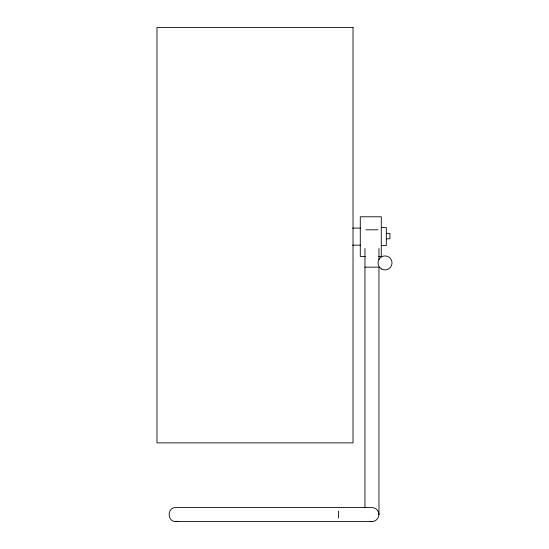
<?xml version="1.0" encoding="UTF-8"?>
<svg xmlns="http://www.w3.org/2000/svg" width="549" height="549" viewBox="0 0 549 549"><rect width="100%" height="100%" fill="white"/><g stroke="black" fill="none" stroke-linecap="round" stroke-linejoin="round"><path stroke-width="0.82" d="M338.424 518.05L338.424 511.05M378.954 514.55C378.975 518.297 375.701 521.571 371.954 521.55L175.906 521.55C166.917 521.893 166.917 507.207 175.906 507.544L371.954 507.544C375.701 507.523 378.975 510.803 378.954 514.55L378.954 267.157L364.948 267.157M175.906 521.55L177.718 521.31M381.287 227.533L386.318 227.533L386.318 245.54L381.287 245.54M352.643 228.089L360.281 228.089M365.888 229.818L378.014 229.818M386.318 233.359L389.948 233.359L389.948 238.801L386.318 238.801M352.643 245.156L360.281 245.156M365.325 256.465L360.281 256.465L360.281 216.78L381.287 216.78L381.287 256.465L378.769 256.465M370.143 521.31L371.954 521.55M378.954 248.491L378.954 259.519M364.948 248.491L364.948 507.701M353.028 27.45L156.98 27.45L156.98 442.878L353.028 442.878L353.028 27.45M381.514 268.983A7 7 0 0 0 392.02 262.916A7 7 0 0 0 381.514 256.857A7 7 0 0 0 381.514 268.983"/></g></svg>
